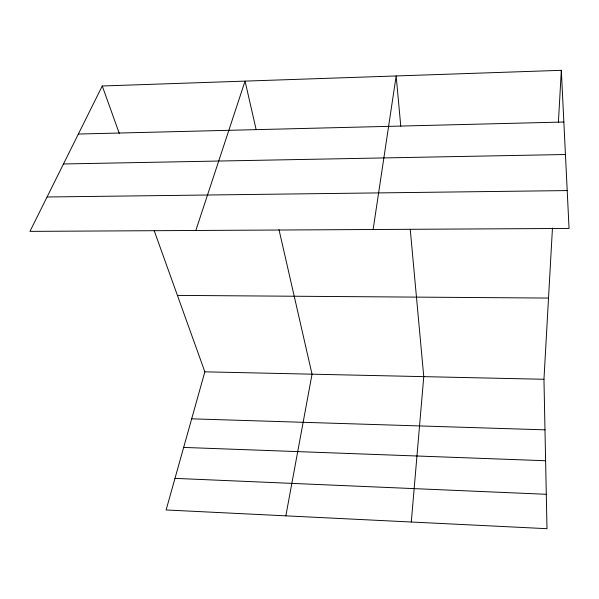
<?xml version="1.0" encoding="UTF-8"?>
<svg xmlns="http://www.w3.org/2000/svg" width="599" height="599" viewBox="0 0 599 599"><rect width="100%" height="100%" fill="white"/><g stroke="black" fill="none" stroke-linecap="round" stroke-linejoin="round"><path stroke-width="0.9" d="M154.205 230.712L204.851 371.829L166.125 509.966L546.992 528.685L543.959 379.279L552.458 228.069M558.388 122.593L561.323 70.315L102.264 85.994L29.95 231.379L569.05 228.436L561.323 70.315M411.288 522.014L423.763 376.636L410.255 229.507M373.125 229.507L396.164 75.953L400.783 126.269M285.843 515.851L312.034 374.18L279.007 229.657M195.821 230.473L245.058 81.112L256.095 129.399M78.364 134.041L563.846 122.024M63.479 163.969L565.434 154.505M47.059 196.989L567.201 190.579M177.424 295.397L548.527 298.062M204.851 371.829L543.959 379.279M191.673 418.828L544.985 429.842M183.661 447.416L545.614 460.736M174.983 478.369L546.288 494.295M102.264 85.994L119.276 133.397"/></g></svg>
